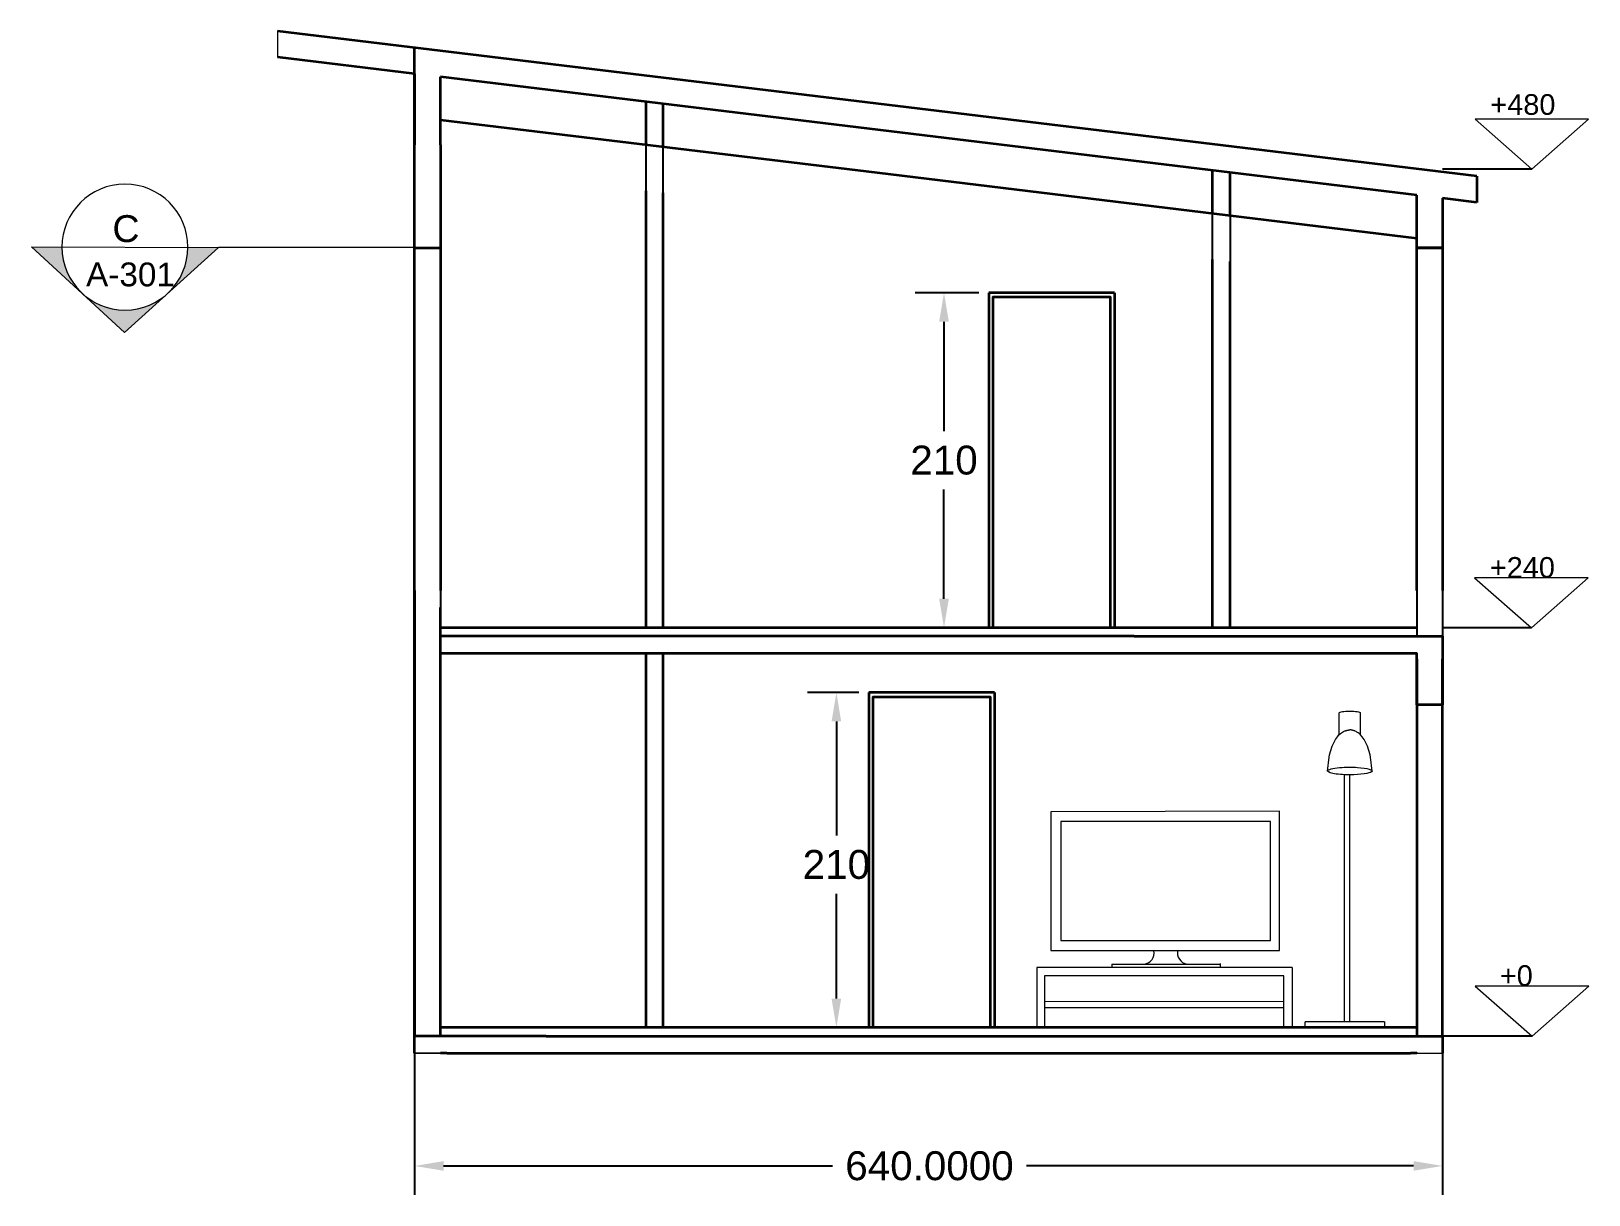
# Model space of a CAD drawing. Header units: inches. Extents: x 623 to 2920, y 629 to 2508.
# Drawn here: x 623 to 1593, y 639 to 1363 of the extents above; entities that cross this region are included whole.
import ezdxf

# ---------------------------------------------------------------- set-up
doc = ezdxf.new("R2010")
doc.units = ezdxf.units.IN
doc.header["$MEASUREMENT"] = 0
doc.layers.get('DEFPOINTS').update_dxf_attribs({"color": 210})
for name, color, linetype, lineweight in [('A-ANNO-DIMS', 253, 'Continuous', 20), ('A-ANNO-SYMB', 3, 'Continuous', 18), ('A-ELEV-MBE1', 7, 'Continuous', 35), ('A-FLOR-LEVL', 7, 'Continuous', 35), ('A-FURNITURE', 251, 'Continuous', 20), ('A-SECT-MCUT', 7, 'Continuous', 35), ('A-WALL-FULL', 7, 'Continuous', 35), ('A-WALL-FULL-INTR', 7, 'Continuous', 35), ('G-ANNO-DIM', 90, 'Continuous', 18)]:
    doc.layers.add(name, color=color, linetype=linetype, lineweight=lineweight)
doc.layers.add('IKE140010-T1', color=250, linetype='Continuous')
doc.styles.get("Standard").update_dxf_attribs({"font": 'Arial.ttf'})
doc.styles.add('underline', font='Arial.ttf')
doc.dimstyles.get("Standard").update_dxf_attribs({"dimtxt": 0.18, "dimasz": 0.18, "dimexe": 0.18, "dimexo": 0.0625, "dimgap": 0.09, "dimtad": 0, "dimtih": 1, "dimtoh": 1, "dimdec": 4, "dimzin": 0, "dimdsep": 46, "dimtxsty": 'Standard', "dimcen": 0.09, "dimadec": 0, "dimazin": 0, "dimtfac": 1, "dimtdec": 4, "dimtofl": 0, "dimtmove": 0, "dimatfit": 3, "dimfxl": 1, "dimtolj": 1, "dimtzin": 0, "dimarcsym": 0})

# ---------------------------------------------------------------- blocks, each defined once
blk = doc.blocks.new('*D21')
at = {"layer": 'A-ANNO-DIMS', "color": 0, "lineweight": -2, "transparency": 16777216}
for p, q in [((862.24, 736.7), (862.24, 638.8)), ((1502.24, 731.37), (1502.24, 638.8)), ((880.24, 656.8), (1122.33, 656.8)), ((1484.24, 656.8), (1243.22, 656.8))]:
    blk.add_line(p, q, dxfattribs=at)
at = {"layer": 'A-ANNO-DIMS', "color": 0, "transparency": 16777216}
for points in [[(880.24, 659.8), (880.24, 653.8), (862.24, 656.8)], [(1484.24, 659.8), (1484.24, 653.8), (1502.24, 656.8)]]:
    blk.add_solid(points, dxfattribs=at)
at = {"layer": 'DEFPOINTS', "color": 0, "transparency": 16777216}
for p in [(862.24, 742.95), (1502.24, 737.62), (1502.24, 656.8)]:
    blk.add_point(p, dxfattribs=at)
at = {"layer": 'A-ANNO-DIMS', "color": 0, "lineweight": 25, "transparency": 16777216, "insert": (1182.78, 656.8), "char_height": 18, "attachment_point": 5}
blk.add_mtext('\\A1;640.0000', dxfattribs=at)
blk = doc.blocks.new('Sezioni')
h = blk.add_hatch(color=256)
h.dxf.hatch_style = 1
h.paths.add_polyline_path([(52520.8, 47455.1), (52264, 47220.9), (52417.6, 47220.9, -0.210523)])
h.paths.add_polyline_path([(52735.1, 47651.7), (52520.8, 47455.1, -0.388338), (52949.4, 47455.1)])
h.paths.add_polyline_path([(52949.4, 47455.1, -0.210523), (53052.6, 47220.9), (53206.2, 47220.9)])
blk.add_lwpolyline([(52264, 47220.9), (53206.2, 47220.9), (52735.1, 47651.7)], close=True)
blk.add_circle((52735.1, 47220.9), 317.5)
blk = doc.blocks.new('*D24')
at = {"layer": 'A-ANNO-DIMS', "color": 0, "lineweight": -2, "transparency": 16777216}
for p, q in [((1138.8, 951.44), (1106.82, 951.44)), ((1124.82, 933.44), (1124.82, 862.44)), ((1124.82, 760.95), (1124.82, 826.19)), ((1138.8, 742.95), (1106.82, 742.95))]:
    blk.add_line(p, q, dxfattribs=at)
at = {"layer": 'A-ANNO-DIMS', "color": 0, "transparency": 16777216}
for points in [[(1121.82, 933.44), (1127.82, 933.44), (1124.82, 951.44)], [(1121.82, 760.95), (1127.82, 760.95), (1124.82, 742.95)]]:
    blk.add_solid(points, dxfattribs=at)
at = {"layer": 'DEFPOINTS', "color": 0, "transparency": 16777216}
for p in [(1145.05, 951.44), (1124.82, 742.95), (1145.05, 742.95)]:
    blk.add_point(p, dxfattribs=at)
at = {"layer": 'A-ANNO-DIMS', "color": 0, "lineweight": 25, "transparency": 16777216, "insert": (1124.82, 844.32), "char_height": 18, "attachment_point": 5}
blk.add_mtext('\\A1;210', dxfattribs=at)
blk = doc.blocks.new('*D25')
at = {"layer": 'A-ANNO-DIMS', "color": 0, "lineweight": -2, "transparency": 16777216}
for p, q in [((1213.55, 1200.27), (1173.82, 1200.27)), ((1191.82, 1182.27), (1191.82, 1114.14)), ((1191.82, 1009.77), (1191.82, 1077.9)), ((1213.55, 991.77), (1173.82, 991.77))]:
    blk.add_line(p, q, dxfattribs=at)
at = {"layer": 'A-ANNO-DIMS', "color": 0, "transparency": 16777216}
for points in [[(1188.82, 1182.27), (1194.82, 1182.27), (1191.82, 1200.27)], [(1188.82, 1009.77), (1194.82, 1009.77), (1191.82, 991.77)]]:
    blk.add_solid(points, dxfattribs=at)
at = {"layer": 'DEFPOINTS', "color": 0, "transparency": 16777216}
for p in [(1191.82, 1200.27), (1219.8, 1200.27), (1219.8, 991.77)]:
    blk.add_point(p, dxfattribs=at)
at = {"layer": 'A-ANNO-DIMS', "color": 0, "lineweight": 25, "transparency": 16777216, "insert": (1191.82, 1096.02), "char_height": 18, "attachment_point": 5}
blk.add_mtext('\\A1;210', dxfattribs=at)

msp = doc.modelspace()

# ---------------------------------------------------------------- hatches: boundary and pattern name
at = {"layer": 'G-ANNO-DIM'}
h = msp.add_hatch(color=256, dxfattribs=at)
h.dxf.hatch_style = 1
h.paths.add_polyline_path([(1593.19146, 1308.40825), (1522.49055, 1308.40825), (1557.841, 1277.29917)], flags=17)
h.paths.add_polyline_path([(1522.49055, 1308.40825), (1557.841, 1277.29917), (1593.19146, 1308.40825)])

# ---------------------------------------------------------------- linework, layer by layer
for p, q in [((1254.3569, 742.84569), (1249.67894, 742.94933)), ((1408.69492, 742.94933), (1403.45508, 742.94933))]:
    msp.add_line(p, q)
at = {"layer": 'A-ANNO-SYMB', "lineweight": 25}
for p, q in [((1557.841, 1277.29917), (1502.23685, 1277.29917)), ((1557.5164, 991.77312), (1502.23685, 991.77312)), ((1557.9587, 737.616), (1502.67914, 737.61599))]:
    msp.add_line(p, q, dxfattribs=at)
at = {"layer": 'A-ANNO-SYMB'}
msp.add_line((862.23685, 1228.45827), (740.06067, 1228.45827), dxfattribs=at)
at = {"layer": 'A-ELEV-MBE1'}
msp.add_line((1297.97974, 1200.26788), (1219.79969, 1200.26788), dxfattribs=at)
for points in [[(1222.40587, 991.77312), (1222.40587, 1197.66169), (1295.37356, 1197.66169), (1295.37356, 991.77312)], [(1147.65666, 742.94933), (1147.65666, 948.83791), (1220.62435, 948.83791), (1220.62435, 742.94933)]]:
    msp.add_lwpolyline(points, dxfattribs=at)
at = {"layer": 'A-FLOR-LEVL'}
for p, q in [((1150.23685, 1274.82812), (878.23685, 1307.79781)), ((1486.23685, 1234.10084), (1150.23685, 1274.82812))]:
    msp.add_line(p, q, dxfattribs=at)
at = {"layer": 'A-FURNITURE'}
for p, q in [((776.90351, 1363.09408), (776.90351, 1346.97697)), ((1437.9419, 925.23744), (1437.9419, 938.74511)), ((1451.02859, 938.74511), (1451.02859, 925.23744)), ((1441.21568, 746.58452), (1441.21568, 900.30715)), ((1444.31359, 900.21229), (1444.31359, 746.58452)), ((1400.70902, 877.674), (1258.42685, 877.10085)), ((1258.42685, 877.10085), (1258.42685, 790.94481)), ((1400.70902, 790.94481), (1400.70902, 877.674)), ((1258.42685, 790.94481), (1400.70902, 790.94481)), ((1408.69492, 780.30207), (1249.67894, 780.30207)), ((1249.67894, 780.30207), (1249.67894, 742.94933)), ((1296.23317, 782.43412), (1296.23317, 780.30207)), ((1296.23317, 782.43412), (1363.79016, 782.43412)), ((1363.79016, 782.7842), (1363.79016, 780.30207)), ((1408.69492, 780.30207), (1408.69492, 742.94933)), ((1403.45508, 775.16168), (1254.3569, 775.16168)), ((1254.3569, 775.16168), (1254.3569, 742.84569)), ((1403.45508, 742.94933), (1403.45508, 775.16168)), ((1403.45508, 759.0555), (1254.3569, 759.00369)), ((1403.37124, 755.18764), (1254.3926, 755.18764)), ((1416.69091, 742.94933), (1416.69091, 746.58452)), ((1417.5332, 746.58452), (1416.69091, 746.58452)), ((1420.00267, 746.58452), (1417.5332, 746.58452)), ((1423.93103, 746.58452), (1420.00267, 746.58452)), ((1429.05057, 746.58452), (1423.93103, 746.58452)), ((1435.01239, 746.58452), (1429.05057, 746.58452)), ((1441.41022, 746.58452), (1435.01239, 746.58452)), ((1447.80805, 746.58452), (1441.41022, 746.58452)), ((1453.76988, 746.58452), (1447.80805, 746.58452)), ((1458.88941, 746.58452), (1453.76988, 746.58452)), ((1462.81777, 746.58452), (1458.88941, 746.58452)), ((1465.28724, 746.58452), (1462.81777, 746.58452)), ((1466.12953, 746.58452), (1465.28724, 746.58452)), ((1466.12953, 746.58452), (1466.12953, 742.94933)), ((1482.17099, 726.94933), (862.23683, 726.94933)), ((862.23683, 726.94933), (1502.23685, 726.94933))]:
    msp.add_line(p, q, dxfattribs=at)
for points in [[(1431.87575, 912.61038), (1433.41892, 918.00378), (1435.6188, 922.26941), (1436.76472, 923.92333)], [(1436.76472, 923.92333), (1437.73764, 925.05163), (1438.61771, 925.85222), (1439.38114, 926.42185), (1440.03224, 926.83243), (1440.58507, 927.13338), (1441.05532, 927.35789), (1441.45724, 927.52821), (1441.8028, 927.65941), (1442.10178, 927.76187), (1442.36204, 927.84285), (1442.58989, 927.90751), (1442.7904, 927.95961), (1442.96771, 928.00192), (1443.12517, 928.03649), (1443.26553, 928.06489), (1443.39109, 928.08833), (1443.50375, 928.10774), (1443.60512, 928.12387), (1443.69659, 928.13728), (1443.77931, 928.14847), (1443.85431, 928.15779), (1443.92247, 928.16557), (1443.98458, 928.17206), (1444.04132, 928.17746), (1444.09331, 928.18195), (1444.14112, 928.18567), (1444.18524, 928.18874), (1444.22615, 928.19127), (1444.26427, 928.19332), (1444.3, 928.19498), (1444.33374, 928.1963), (1444.36583, 928.19732), (1444.39662, 928.19808), (1444.42644, 928.19861), (1444.45563, 928.19892), (1444.48448, 928.19902), (1444.48524, 928.19902)], [(1452.20577, 923.92333), (1451.23285, 925.05163), (1450.35278, 925.85222), (1449.58934, 926.42185), (1448.93825, 926.83243), (1448.38542, 927.13338), (1447.91517, 927.35789), (1447.51325, 927.52821), (1447.16768, 927.65941), (1446.8687, 927.76187), (1446.60845, 927.84285), (1446.3806, 927.90751), (1446.18008, 927.95961), (1446.00277, 928.00192), (1445.84532, 928.03649), (1445.70496, 928.06489), (1445.5794, 928.08833), (1445.46674, 928.10774), (1445.36536, 928.12387), (1445.2739, 928.13728), (1445.19118, 928.14847), (1445.11618, 928.15779), (1445.04801, 928.16557), (1444.98591, 928.17206), (1444.92917, 928.17746), (1444.87717, 928.18195), (1444.82937, 928.18567), (1444.78525, 928.18874), (1444.74434, 928.19127), (1444.70622, 928.19332), (1444.67048, 928.19498), (1444.63675, 928.1963), (1444.60466, 928.19732), (1444.57387, 928.19808), (1444.54404, 928.19861), (1444.51486, 928.19892), (1444.486, 928.19902), (1444.48524, 928.19902)], [(1457.09474, 912.61038), (1455.55157, 918.00378), (1453.35168, 922.26941), (1452.20577, 923.92333)], [(1430.67155, 902.60003), (1431.52744, 911.14972), (1431.88277, 912.64275)], [(1458.29894, 902.60003), (1457.44305, 911.14972), (1457.08772, 912.64275)]]:
    msp.add_lwpolyline(points, dxfattribs=at)
msp.add_lwpolyline([(1395.09383, 871.21056), (1264.48811, 871.21056), (1264.48811, 797.1733), (1395.09383, 797.1733)], close=True, dxfattribs=at)
for centre, radius, start, end in [((1315.72024, 789.32805), 6.94441, 276.91248891, 11.4666608), ((1344.31051, 789.46319), 7.1369, 167.5551931, 260.02746721)]:
    msp.add_arc(centre, radius, start, end, dxfattribs=at)
at = {"layer": 'A-FURNITURE', "extrusion": (0, 0, -1)}
for centre, major_axis, start_param, end_param in [((1444.48524, 938.74511), (-6.54335, 0), 0, 1.570796327), ((1444.48524, 938.74511), (-6.54335, 0), 1.570796327, 3.141592654), ((1444.48524, 902.60576), (-13.81373, 0), 4.71238898, 6.457718232), ((1444.48524, 902.60576), (-13.81373, 0), 0.174532976, 1.221730467), ((1444.48524, 902.60576), (-13.81373, 0), 1.221730476, 1.570796327), ((1444.48524, 902.60576), (-13.81373, 0), 1.570796327, 1.919862177), ((1444.48524, 902.60576), (-13.81373, 0), 1.919862186, 4.71238898)]:
    msp.add_ellipse(centre, major_axis=major_axis, ratio=0.173648178, start_param=start_param, end_param=end_param, dxfattribs=at)
at = {"layer": 'A-SECT-MCUT'}
for p, q in [((862.23685, 1336.63354), (862.23685, 1292.28266)), ((878.23685, 1292.28266), (878.23685, 1334.69414)), ((862.23685, 1014.94933), (862.23685, 1292.28266)), ((878.23685, 1292.28266), (878.23685, 1014.94933)), ((1523.57018, 1272.85172), (1523.57018, 1256.47192)), ((1486.23685, 1228.28266), (1486.23685, 1260.99717)), ((1502.23685, 1259.05778), (1502.23685, 1228.28266)), ((862.23685, 1228.28266), (878.23685, 1228.28266)), ((1486.23685, 1228.28266), (1502.23685, 1228.28266)), ((1486.23685, 1014.94933), (1486.23685, 1228.28266)), ((1502.23685, 1228.28266), (1486.23685, 1228.28266)), ((1502.23685, 1228.28266), (1502.23685, 1014.94933)), ((862.23685, 1014.94933), (862.23685, 972.28266)), ((878.23685, 972.28266), (878.23685, 1004.28266)), ((1310.23685, 986.43978), (878.23685, 986.43978)), ((862.23685, 972.28266), (862.23685, 737.61599)), ((1310.23685, 975.77312), (878.23685, 975.77312)), ((878.23685, 737.61599), (878.23685, 972.28266)), ((1486.23685, 972.28266), (1486.23685, 737.61599)), ((1502.23685, 737.61599), (1502.23685, 972.28266)), ((882.23685, 737.61599), (862.23685, 737.61599)), ((882.23685, 726.94933), (878.23685, 726.94933))]:
    msp.add_line(p, q, dxfattribs=at)
at = {"layer": 'A-SECT-MCUT', "lineweight": 25}
for p, q in [((1006.35543, 1263.75874), (1006.35543, 1292.26829)), ((1017.02764, 1262.46514), (1017.02764, 1290.97469)), ((1359.07974, 1221.00428), (1359.07974, 1249.51383)), ((1370.00306, 1248.18979), (1370.00306, 1219.68024)), ((878.23685, 1014.94933), (878.23685, 1004.28266)), ((1486.23685, 1014.94933), (1486.23685, 991.77312)), ((1502.23685, 1014.94933), (1502.23685, 986.43978)), ((1486.23685, 991.77312), (1486.23685, 986.43978)), ((1416.69091, 742.94933), (1464.05251, 742.94933))]:
    msp.add_line(p, q, dxfattribs=at)
at = {"layer": 'A-SECT-MCUT'}
for points in [[(1523.57018, 1272.85172), (776.90351, 1363.09408)], [(862.23685, 1336.63354), (776.90351, 1346.97697)], [(1486.23685, 1260.99717), (878.23685, 1334.69414)], [(1523.57018, 1256.47192), (1502.23685, 1259.05778)], [(1310.23685, 991.77312), (878.23685, 991.77312)], [(1486.23685, 991.77312), (1310.23685, 991.77312)], [(1310.23685, 986.43978), (1502.23685, 986.43978), (1502.23685, 943.77312), (1486.23685, 943.77312), (1486.23685, 975.77312), (1310.23685, 975.77312)], [(1486.23685, 742.94933), (878.23685, 742.94933)], [(944.05168, 737.61599), (882.23685, 737.61599)], [(1477.38501, 737.61599), (1502.23685, 737.61599), (1502.23685, 726.94933)], [(1486.23685, 726.94933), (1486.23685, 726.94933), (1482.23685, 726.94933)]]:
    msp.add_lwpolyline(points, dxfattribs=at)
at = {"layer": 'A-WALL-FULL'}
for p, q in [((862.23683, 726.94933), (862.23683, 1352.78067)), ((1006.35543, 1292.26829), (1006.35543, 1319.16462)), ((1017.02764, 1290.97469), (1017.02764, 1317.87102)), ((1359.07974, 1249.51383), (1359.07974, 1276.41016)), ((1370.00306, 1248.18979), (1370.00306, 1275.08612)), ((1006.35543, 991.77312), (1006.35543, 1263.75874)), ((1017.02764, 991.77312), (1017.02764, 1262.46514)), ((1359.07974, 991.77312), (1359.07974, 1221.00428)), ((1370.00306, 991.77312), (1370.00306, 1219.68024)), ((1219.79969, 1200.26788), (1219.79969, 991.77312)), ((1297.97974, 1200.26788), (1297.97974, 991.77312)), ((1006.31171, 1004.28266), (1006.31171, 1014.94933)), ((1006.35543, 742.94933), (1006.35543, 975.77312)), ((1017.02764, 742.94933), (1017.02764, 975.77312)), ((1145.05048, 951.44409), (1145.05048, 742.94933)), ((1223.23053, 951.44409), (1223.23053, 742.94933))]:
    msp.add_line(p, q, dxfattribs=at)
at = {"layer": 'A-WALL-FULL-INTR'}
for p, q in [((1223.23053, 951.44409), (1145.05048, 951.44409)), ((944.05168, 737.61599), (1477.38501, 737.61599)), ((882.23685, 726.94933), (1482.17099, 726.94933))]:
    msp.add_line(p, q, dxfattribs=at)
at = {"layer": 'G-ANNO-DIM'}
for points in [[(1522.49055, 1308.40825), (1557.841, 1277.29917), (1593.19146, 1308.40825)], [(1522.16595, 1022.8822), (1557.5164, 991.77312), (1592.86686, 1022.8822)], [(1522.60825, 768.72509), (1557.9587, 737.616), (1593.30916, 768.72509)]]:
    msp.add_lwpolyline(points, close=True, dxfattribs=at)
at = {"layer": 'IKE140010-T1'}
for p, q in [((1416.69091, 742.94933), (1417.5332, 742.94933)), ((1417.5332, 742.94933), (1420.00267, 742.94933)), ((1420.00267, 742.94933), (1423.93103, 742.94933)), ((1423.93103, 742.94933), (1429.05057, 742.94933)), ((1429.05057, 742.94933), (1435.01239, 742.94933)), ((1435.01239, 742.94933), (1441.41022, 742.94933)), ((1441.41022, 742.94933), (1447.80805, 742.94933)), ((1447.80805, 742.94933), (1453.76988, 742.94933)), ((1453.76988, 742.94933), (1458.88941, 742.94933)), ((1458.88941, 742.94933), (1462.81777, 742.94933)), ((1462.81777, 742.94933), (1465.28724, 742.94933)), ((1465.28724, 742.94933), (1466.12953, 742.94933))]:
    msp.add_line(p, q, dxfattribs=at)

# ---------------------------------------------------------------- block references
at = {"layer": 'A-ANNO-SYMB', "xscale": -0.1235032766455865, "yscale": 0.1235032766455864, "zscale": 0.1235032766455864, "rotation": 179.7589500553815}
msp.add_blockref('Sezioni', (-5806.4811, 7087.98244), dxfattribs=at)

# ---------------------------------------------------------------- texts
at = {"layer": 'A-ANNO-SYMB'}
for s, height, rotation, p in [('C', 16.73345, 359.75895006, (674.03738, 1231.87221)), ('A-301', 14.840859, 359.92270871, (657.67192, 1204.29925))]:
    msp.add_text(s, height=height, rotation=rotation, dxfattribs=at).set_placement(p)
at = {"layer": 'G-ANNO-DIM', "style": 'underline'}
for s, p in [('+480', (1532.01224, 1311.01092)), ('+240', (1531.68765, 1022.8822)), ('+0', (1537.92407, 768.82771))]:
    msp.add_text(s, height=12.866637, dxfattribs=at).set_placement(p)

# ---------------------------------------------------------------- dimensions: what is measured, and where the dimension line sits
at = {"layer": 'A-ANNO-DIMS', "lineweight": 25}
dim = msp.add_linear_dim(base=(1191.82363, 1200.26788), p1=(1219.79969, 991.77312), p2=(1219.79969, 1200.26788), angle=90, text='210', dimstyle='Standard', override={"dimscale": 100}, dxfattribs=at)
dim.commit()
dim.dimension.update_dxf_attribs({"geometry": '*D25', "text_midpoint": (1191.82363, 1096.0205)})
dim = msp.add_linear_dim(base=(1124.82363, 742.94933), p1=(1145.05048, 951.44409), p2=(1145.05048, 742.94933), angle=90, text='210', dimstyle='Standard', override={"dimscale": 100}, dxfattribs=at)
dim.commit()
dim.dimension.update_dxf_attribs({"geometry": '*D24', "text_midpoint": (1124.82363, 844.31637), "dimtype": 160})
dim = msp.add_linear_dim(base=(1502.23685, 656.80299), p1=(862.23683, 742.94933), p2=(1502.23685, 737.61599), dimstyle='Standard', override={"dimscale": 100}, dxfattribs=at)
dim.commit()
dim.dimension.update_dxf_attribs({"geometry": '*D21', "text_midpoint": (1182.77682, 656.80299), "dimtype": 160})

doc.saveas('drawing.dxf')
